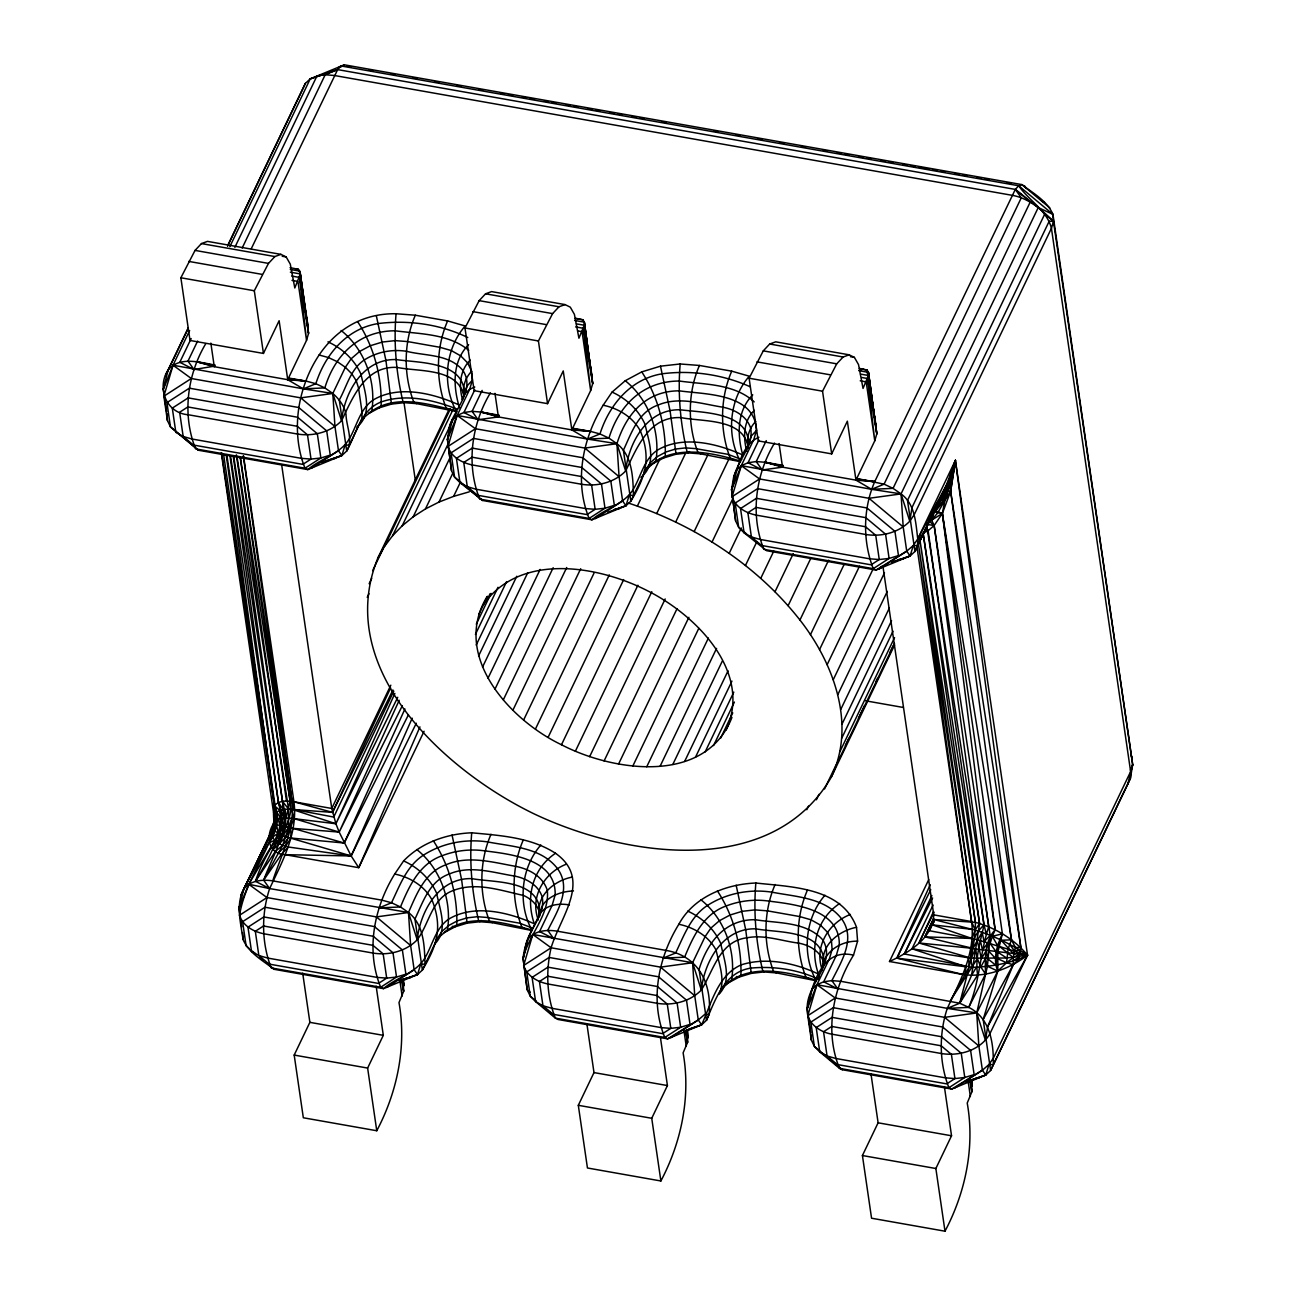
<?xml version="1.0" encoding="UTF-8"?>
<svg xmlns="http://www.w3.org/2000/svg" width="1296" height="1296" viewBox="0 0 1296 1296"><rect width="100%" height="100%" fill="white"/><g stroke="black" fill="none" stroke-linecap="round" stroke-linejoin="round"><path stroke-width="1.5" d="M221.276 452.822L273.537 812.543C273.31 822.976 276.89 834.494 268.645 842.935L243.859 888.797C235.402 904.64 240.813 922.898 243.065 939.503C248.751 952.981 263.039 960.725 274.055 969.295L383.486 988.637L417.523 974.576L422.383 970.04L437.546 938.029L442.147 931.241L448.951 925.36L457.488 920.792L467.176 917.843L477.365 916.709L487.328 917.471L519.599 923.173L533.239 928.341M883.046 567.032L933.752 914.879C932.861 938.417 908.609 952.592 889.493 961.502L928.714 879.66M685.503 1030.612L701.638 1024.796L706.498 1020.26L699.062 969.278C707.47 942.467 724.934 919.253 755.276 919.706C778.005 923.465 806.209 921.375 822.863 939.989C836.876 963.9 806.144 984.263 807.23 1008.774C806.096 1022.884 819.801 1032.264 832.324 1034.257L941.755 1053.599C959.607 1056.321 980.667 1050.295 989.901 1033.722L1027.534 955.168L955.395 460.372L950.648 491.233L942.354 513.475L934.157 525.512L926.543 524.329L990.176 935.404L987.422 966.265L976.714 1012.954L978.853 1045.969L982.4 1070.204L985.77 1075.016L990.614 1070.48L1127.812 784.129L1130.436 778.297L1132.672 764.608L1052.935 214.375C1047.249 200.896 1032.961 193.153 1021.945 184.599L344.282 64.8L310.23 78.862L305.386 83.398L227.61 245.738M575.456 318.217L582.989 319.82L584.334 322.153L592.693 383.6L590.652 390.582L571.844 429.916L498.409 416.923L481.189 412.063L472.1 411.35L463.903 412.501L457.148 415.449L452.304 419.985L449.68 425.801L447.444 439.506L451.51 470.691L454.572 477.106L459.95 482.566L482.517 500.467L591.932 519.809L625.984 505.748L630.828 501.212L645.991 469.217L650.608 462.429L657.412 456.548L665.95 451.98L675.637 449.015L685.811 447.881L695.79 448.643L728.044 454.345L741.685 459.529M859.572 368.437L867.105 370.057L868.45 372.373L876.809 433.82L874.768 440.818L855.959 480.136L782.525 467.159L765.304 462.283L756.232 461.57L748.035 462.721L741.28 465.669L736.42 470.205L733.811 476.037L731.56 489.726L735.626 520.911L738.688 527.326L744.082 532.802L766.633 550.703L876.047 570.046L910.1 555.984L914.944 551.432L948.947 480.913L955.395 460.372L1020.892 947.732L1018.672 959.202L1013.245 964.759L983.178 1019.498L990.614 1070.48L1130.436 778.297L1130.63 771.59L1051.429 228.307C1047.006 210.244 1028.7 200.475 1018.721 185.765L341.075 65.966L337.835 68.056M424.084 731.268L358.733 867.688L285.282 854.696C267.575 854.032 265.34 835.191 274.088 822.895L271.058 832.745L243.859 888.797L238.999 908.318L240.359 917.649M448.967 409.601L377.752 558.236C333.428 668.574 443.491 769.743 533.288 813.483C623.749 856.705 771.298 880.081 831.222 777.276L894.613 644.954M831.222 777.276C856.462 724.642 833.717 663.179 799.94 620.023C756.524 564.716 694.931 525.091 628.511 503.091M1130.728 772.416L1132.672 764.608L1053.47 221.324L1044.722 214.099L907.508 500.45L914.944 551.432L917.568 545.616L917.762 538.909L948.542 481.027L951.782 481.01L944.849 500.467L942.354 513.475L1011.479 939.843L1015.351 947.376L1013.294 957.485L1013.245 964.759L987.682 1026.578L985.446 1040.283L976.714 1012.954L997.807 971.077L1006.555 962.75L1008.158 948.834L1011.479 939.843L950.648 491.233L955.395 460.372L917.762 538.909L913.307 545.47L906.73 551.156L879.271 568.863L881.539 566.433M241.088 899.651L241.234 894.629L271.415 831.578M449.582 429.154L449.68 425.801C455.107 408.58 475.227 389.416 463.077 370.721C449.566 353.824 425.347 356.141 406.426 351.265C391.91 349.061 376.731 351.961 364.338 359.932C350.584 369.133 346.874 386.305 339.277 400.01L346.712 450.992L341.869 455.528L321.959 462.478M525.155 951.556C524.799 932.002 546.053 917.195 542.214 897.043C538.391 884.909 526.176 878.283 514.366 876.015C493.079 872.662 470.367 864.934 449.372 873.958C429.656 880.859 422.998 901.951 414.947 919.042L422.383 970.04C437.027 945.626 442.892 927.418 431.989 899.942C424.602 885.929 409.909 877.149 394.697 874.039C374.107 907.411 365.537 950.162 380.684 987.26L383.486 988.637C396.592 977.297 416.227 973.247 425.201 957.501C432.653 944.59 435.748 927.936 448.789 919.075C474.401 903.701 508.923 912.384 534.292 923.789C525.398 897.853 532.17 868.838 555.514 853.286C592.661 879.563 560.326 916.596 551.108 947.781C545.746 970.736 546.588 996.332 555.385 1018.138L558.171 1019.515L667.602 1038.857L701.638 1024.796C711.391 1003.477 717.692 975.256 741.166 964.872C766.26 956.821 795.161 963.041 818.408 974.025L819.396 977.152M709.106 1014.444C711.99 983.486 698.512 955.93 666.274 950.454L556.859 931.111C546.766 929.54 534.859 930.544 527.974 939.033L523.114 958.554L527.18 989.739L530.242 996.154L535.621 1001.614L555.385 1018.138L664.799 1037.48L667.602 1038.857L698.269 1019.968L704.862 1014.298L709.106 1014.444L706.498 1020.26C715.457 999.07 724.837 971.66 751.307 968.063C773.939 965.925 798.385 969.586 818.878 979.42M733.601 482.744C733.374 463.336 754.321 448.367 750.676 428.231C746.836 416.081 734.621 409.471 722.812 407.203C701.525 403.834 678.829 396.122 657.833 405.146C638.102 412.031 631.46 433.139 623.392 450.23L630.828 501.212C645.473 476.798 651.353 458.606 640.435 431.131C633.047 417.118 618.354 408.321 603.158 405.227C582.552 438.599 573.998 481.351 589.129 518.432L591.932 519.809C605.038 508.486 624.672 504.419 633.647 488.689C641.099 475.762 644.193 459.108 657.234 450.263C682.846 434.873 717.385 443.572 742.738 454.977C737.1 434.63 736.857 410.783 752.765 394.859M249.237 948.526L246.127 945.934L242.595 921.683L265.016 907.232L374.431 926.575L402.359 949.936L405.907 974.171L396.527 977.038L380.684 987.26L271.253 967.918C261.5 943.115 261.225 913.972 269.633 888.57C282.415 861.451 298.08 832.955 293.933 801.77L243.518 455.933M1130.436 770.164L1132.672 764.608L1130.63 771.59L993.433 1057.957L988.978 1064.518L985.77 1075.016L951.718 1089.077L948.915 1087.7C939.163 1062.898 938.887 1033.771 947.279 1008.369C960.061 981.25 975.726 952.738 971.579 921.569L918.119 541.955L975.418 922.363C975.046 950.049 966.411 976.633 959.737 1003.217L947.279 1008.369L816.934 984.717L812.09 989.253L807.23 1008.774L810.761 1033.009M823.576 965.147C819.914 945.416 839.03 930.658 856.526 927.288C841.703 887.371 791.419 886.982 755.843 883.013C725.906 884.196 693.733 896.783 678.829 924.275C658.222 957.647 649.669 1000.399 664.799 1037.48L680.643 1027.258L690.023 1024.391L686.491 1000.156L658.546 976.795L549.131 957.452L526.711 971.919L530.242 996.154L536.447 1001.338M464.195 395.863C466.544 361.228 419.337 363.042 396.139 359.575C363.269 358.522 344.623 392.04 341.545 420.779C330.383 432.265 313.405 436.46 297.853 434.111L188.422 414.769C165.985 413.197 156.476 387.715 168.188 369.765L188.293 327.807M748.246 447.833C752.458 412.112 703.955 412.808 680.254 409.795C647.384 408.758 628.738 442.26 625.66 470.999C614.498 482.485 597.521 486.697 581.969 484.331L472.554 464.989C462.137 462.98 451.348 457.148 447.979 446.44L457.148 415.449L469.703 389.27L472.327 380.23L471.647 371.255L467.678 362.945L460.728 355.882L451.251 350.536L439.879 347.279L407.608 341.577L395.15 340.621L382.417 342.031L370.316 345.724L359.64 351.443L351.119 358.798L345.352 367.286L332.813 393.466L334.951 426.465L338.483 450.7L341.869 455.528L307.816 469.589L198.401 450.247L170.456 426.886L167.395 420.455L163.863 396.22L173.032 365.213L189.637 330.561M226.184 454.75L274.444 805.723L273.699 823.721L271.058 832.745C272.176 841.055 280.989 845.527 288.392 847.017L351.167 855.943L358.733 867.688L419.953 726.878M243.859 888.797C250.744 880.324 262.634 879.304 272.743 880.875C281.2 854.842 294.889 829.764 292.021 801.479L243.308 455.9M954.925 1087.911L982.4 1070.204L988.978 1064.518L993.238 1064.664C993.87 1043.312 990.095 1017.83 968.728 1007.397C979.987 981.396 979.792 953.305 988.702 926.851L934.157 525.512L931.646 520.101L929.264 518.724M399.508 980.959L417.523 974.576L420.746 964.062L424.991 964.208C424.505 946.193 424.067 924.631 408.483 912.514L269.633 888.57L255.458 881.312C268.807 857.887 286.351 830.817 278.446 802.451L226.784 454.572M230.477 455.625L282.512 801.333C290.547 828.695 272.678 855.409 263.655 880.162L269.633 888.57L248.702 884.261L238.999 908.318L240.521 903.085M237.022 456.629L290.142 801.252C293.609 818.651 281.2 835.142 272.873 849.577C285.282 840.731 287.032 823.3 285.007 809.271L276.534 811.766L274.055 814.325L276.016 824.629C266.344 855.716 244.895 882.43 239.533 915.268C242.903 925.976 253.676 931.808 264.092 933.817L373.507 953.159C389.075 955.508 406.053 951.313 417.199 939.827C429.478 923.53 431.762 897.966 453.503 890.417C476.264 881.669 500.807 890.53 523.422 895.423C531.522 898.938 539.12 905.888 539.735 915.17M404.19 402.683L391.473 404.093L379.355 407.803L368.68 413.505C393.628 393.012 428.198 404.044 456.095 410.816C441.985 384.653 445.208 348.689 465.183 325.976L447.606 320.922L415.336 315.22L396.058 313.745C393.611 343.051 396.106 372.875 402.926 401.42L404.19 402.683L416.664 403.639L456.5 411.512M555.514 853.286C530.858 837.313 500.24 835.483 471.712 832.793C469.265 862.083 471.776 891.923 478.597 920.468L479.86 921.731L492.318 922.687L532.17 930.56M603.158 405.227L612.068 392.105L625.239 380.732C648.697 399.346 660.604 431.989 655.889 461.149L644.29 471.08C668.542 443.167 709.268 451.688 740.21 461.052C726.1 434.873 729.34 398.909 749.299 376.196L731.722 371.158L699.451 365.456L680.173 363.982C677.727 393.271 680.222 423.112 687.042 451.64L688.306 452.903L700.78 453.859L740.615 461.732M755.843 883.013C753.397 912.319 755.892 942.143 762.712 970.688L763.976 971.951L776.45 972.907L816.286 980.78M229.943 455.771L278.446 802.451C282.236 812.187 283.646 823.835 278.154 833.215L272.387 837.184C277.247 827.593 278.948 815.767 274.444 805.723L221.6 452.66M285.282 854.696L351.167 855.943L339.179 832.097L293.009 828.355L276.016 824.629L276.048 812.09L223.609 454.507M731.965 717.368C705.575 785.133 613.121 771.638 561.476 744.746C509.636 720.041 451.089 655.695 487.15 596.452M856.526 927.288L857.579 941.171L853.513 955.152C821.891 947.506 811.863 985.252 807.23 1008.774L816.934 984.717L823.689 981.769L831.886 980.618L840.974 981.331L959.737 1003.217L977.638 975.046C974.867 958.295 980.408 941.317 984.037 925.004L928.13 530.696L926.186 528.201M936.635 504.905L944.557 490.666L955.395 460.372C951.863 478.289 945.675 496.076 933.395 509.976L942.354 513.475L995.15 929.848C984.263 941.22 985.171 959.234 985.543 974.057L968.728 1007.397L959.737 1003.217L971.595 975.256L979.582 923.513L923.092 533.142L928.13 530.696L934.157 525.512L929.864 521.737L927.644 523.471M241.234 894.629L268.742 837.216L272.047 836.552L274.169 819.088L289.186 818.068L335.907 823.754L339.179 832.097L294.192 818.651L291.551 809.19L285.007 809.271M687.69 1031.195L687.577 1042.438L683.105 1052.838C690.914 1096.432 681.469 1142.1 660.879 1180.98L587.444 1167.988L578.308 1105.31L593.989 1072.586L587.104 1025.395M274.201 816.383L274.444 805.723C279.288 800.118 287.275 800.685 293.933 801.77L331.76 808.461L335.907 823.754L291.551 809.19M933.509 918.621L924.874 936.862L975.548 948.98L977.362 958.57L950.389 1000.674L964.921 974.803L966.055 966.8L912.011 948.769L933.104 905.029M277.814 842.724L281.248 825.989L280.633 818.019L276.534 811.766M271.058 832.745L274.088 822.895M983.178 1019.498L997.807 971.077L997.855 952.22L1002.391 933.817L942.354 513.475L932.067 511.402M285.914 817.938L290.142 801.252L240.1 456.905M205.805 343.602C187.078 374.868 182.056 414.833 195.599 448.87L305.014 468.212L307.816 469.589C320.922 458.249 340.556 454.199 349.531 438.453C356.983 425.542 360.077 408.888 373.118 400.027C398.731 384.653 433.269 393.336 458.622 404.757L459.61 407.884M396.058 313.745C344.995 312.952 311.882 351.135 300.737 397.856C295.391 420.795 296.217 446.407 305.014 468.212L320.873 457.99L330.237 455.123L326.705 430.888L298.76 407.527L189.346 388.184L166.925 402.651L170.456 426.886L198.401 450.247M391.473 404.093L385.965 360.709L376.375 315.949M490.39 392.866C471.404 424.391 465.977 464.681 479.714 499.09L589.129 518.432L604.989 508.21L614.353 505.359L610.821 481.108L582.876 457.747L473.461 438.404L451.04 452.871L454.572 477.106L482.517 500.467M652.795 463.741L663.471 458.023L675.589 454.329L675.88 452.887L670.081 410.929L660.49 366.169L641.747 371.887L625.239 380.732M774.506 443.086C755.519 474.611 750.092 514.917 763.83 549.326L873.245 568.669L876.047 570.046L906.73 551.156L903.199 526.921L901.044 493.906L1038.242 207.554L1015.303 189.41L337.657 69.611L310.23 78.862L229.846 246.661M1049.873 207.959L1021.945 184.599L1018.721 185.765L1015.303 189.41L874.735 481.626C862.893 508.777 862.699 541.274 873.245 568.669L827.14 664.686M853.513 955.152C832.923 988.524 824.353 1031.276 839.5 1068.358L842.303 1069.735L951.718 1089.077L982.4 1070.204M892.069 562.367L910.1 555.984L913.307 545.47L917.568 545.616L939.13 500.256L942.71 499.916L955.395 460.372C952.835 480.946 946.242 501.228 930.609 515.581M457.569 409.293C434.273 400.124 406.377 393.401 381.834 401.744C360.677 409.277 356.481 433.723 346.712 450.992C353.533 439.684 346.21 426.254 346 414.218C344.38 405.875 339.05 398.99 332.813 393.466L303.377 388.865L287.728 379.696L279.126 320.711L263.444 353.435L190.01 340.459L180.873 277.765L195.048 250.403L201.447 243.583L207.49 241.38L280.924 254.356L286.173 256.948L290.288 264.141L294.808 287.987L300.316 273.926L298.55 269.357L295.974 268.677M452.304 419.985L447.444 439.506L451.51 470.691M1127.812 784.129L1129.756 776.32M607.954 512.131L625.984 505.748L629.192 495.25L633.452 495.396C632.95 477.382 632.513 455.819 616.928 443.686L587.493 439.085L571.844 429.916L563.242 370.931L547.56 403.655L474.125 390.679L464.989 327.985L479.164 300.64L485.563 293.803L491.605 291.6L565.04 304.592L570.289 307.168L574.403 314.361L578.923 338.207L584.285 325.247L576.428 323.87M917.762 538.909C915.705 523.001 915.349 504.371 901.044 493.906L871.609 489.321L855.959 480.136L847.357 421.168L831.692 453.892L758.241 440.899L749.104 378.221L763.279 350.86L769.678 344.023L775.721 341.836L849.155 354.812L854.404 357.404L858.519 364.581L863.039 388.427L868.401 375.484L860.544 374.09M939.13 500.256L944.557 490.666L950.648 491.233L944.849 500.467L942.71 499.916L947.311 490.552L950.114 480.865M165.37 382.288L163.328 389.286L163.879 393.012M448.967 434.257L447.444 439.506L457.148 415.449L587.493 439.085L608.942 438.129L616.928 443.686L625.66 470.999C637.033 447.509 649.312 415.854 681.161 417.636C703.485 422.026 744.034 417.976 748.456 448.222M524.135 955.055L523.114 958.554L527.18 989.739L530.161 992.218M399.249 980.732L417.523 974.576L414.153 969.748L410.621 945.513L408.483 912.514C416.713 893.9 424.958 872.127 445.97 864.772C468.407 855.085 492.772 862.342 515.549 866.327C529.011 868.903 542.943 876.452 547.301 890.287C549.958 915.17 528.298 934.983 523.114 958.554C524.459 939.065 537.354 923.287 542.813 904.916C549.812 895.244 561.978 891.405 573.464 890.951M733.099 484.493L731.56 489.726L735.626 520.911M746.35 449.842L751.275 436.104L756.443 430.45C755.131 393.223 705.947 394.551 679.266 390.841C646.202 390.793 626.292 413.78 616.928 443.686L619.067 476.685L622.615 500.936L625.984 505.748L615.017 509.458M756.443 430.45L753.818 439.49L741.28 465.669L731.56 489.726C737.116 472.295 740.048 445.306 758.889 437.27M822.02 968.89C823.851 951.313 840.958 940.847 857.579 941.171M523.649 965.488L532.818 934.497L692.599 962.734L701.33 990.047C690.169 1001.533 673.191 1005.728 657.639 1003.379L548.208 984.037C537.791 982.028 527.018 976.196 523.649 965.488L551.108 947.781L660.523 967.124L692.599 962.734L705.137 936.554L710.905 928.066L719.426 920.711L730.085 915.008L742.203 911.315L754.936 909.889L767.394 910.845L799.664 916.547L811.021 919.804L820.514 925.15L827.464 932.213L831.433 940.523L832.113 949.498L829.489 958.538L816.934 984.717L807.764 1015.724L811.296 1039.959L814.358 1046.374L819.736 1051.85L839.5 1068.358L948.915 1087.7L964.775 1077.478L974.138 1074.627L970.607 1050.392L942.662 1027.015L833.247 1007.672L810.826 1022.139L814.358 1046.374L842.303 1069.735M732.094 496.676L741.28 465.669L871.609 489.321L893.057 488.365L901.044 493.906L909.776 521.235C898.614 532.705 881.636 536.917 866.084 534.551L756.67 515.209C746.253 513.216 735.464 507.384 732.094 496.676L759.553 478.953L868.984 498.296L901.044 493.906M302.697 973.199L309.874 1022.35L294.192 1055.074L303.329 1117.768L376.763 1130.744C397.354 1091.88 406.782 1046.212 398.99 1002.618L403.639 991.343L403.153 978.788M870.944 1073.655L878.105 1122.806L862.423 1155.53L871.56 1218.224L944.995 1231.2C965.585 1192.32 975.029 1146.668 967.221 1103.058L971.87 1091.799L971.611 1080.929M929.864 521.737L931.646 520.101L934.416 511.871M416.291 723.233L351.167 855.943L286.124 836.779L278.154 833.215L274.525 830.687L276.583 824.791L276.534 818.408L273.537 812.543M947.311 490.552L950.875 480.913M291.762 818.294L282.641 845.348L263.655 880.162L281.734 853.902L288.392 847.017M279.385 843.712L286.124 836.779L294.192 818.651M933.703 918.702L924.874 936.862L971.854 938.45L975.127 930.026L979.582 923.513L919.609 537.953L975.418 922.363C995.506 927.758 1014.185 939.179 1027.534 955.168L987.682 1026.578M936.425 504.306L945.221 490.487L948.947 480.913M975.418 922.363L933.736 919.512L972.162 929.378C991.845 934.675 1010.653 943.796 1027.534 955.168C1010.524 963.544 991.294 966.638 972.486 967.351C968.063 952.252 972.259 935.599 984.037 925.004L923.092 533.142M914.944 551.432L921.569 534.989M464.065 396.122C457.715 367.562 419.126 371.968 397.046 367.416C365.197 365.634 352.901 397.289 341.545 420.779L332.813 393.466L324.826 387.909L303.377 388.865L173.032 365.213L163.328 389.286L168.188 369.765C179.95 356.044 200.005 362.491 215.071 365.018M415.336 315.22C403.51 342.371 403.315 374.868 413.861 402.262L416.664 403.639M447.606 320.922C435.78 348.073 435.586 380.57 446.132 407.965L448.934 409.342M491.006 834.268C479.18 861.419 478.985 893.916 489.532 921.294L492.318 922.687M699.451 365.456C687.625 392.591 687.431 425.088 697.977 452.482L700.78 453.859M523.276 839.97C511.434 867.121 511.256 899.618 521.802 927.013L524.588 928.39M731.722 371.158C719.896 398.309 719.701 430.807 730.247 458.185L733.05 459.562M775.121 884.488C763.295 911.639 763.101 944.136 773.647 971.53L776.45 972.907M807.392 890.206C795.566 917.341 795.371 949.838 805.918 977.233L808.72 978.61M356.837 427.081C373.361 413.813 364.678 391.327 360.936 374.123C354.472 359.721 342.274 348.3 327.953 341.869M434.921 943.844C448.529 929.929 439.765 909.565 436.606 893.155C430.142 878.769 417.944 867.348 403.623 860.917L394.697 874.039M264.271 848.119L271.48 831.611M945.221 490.487L949.482 480.865M351.167 855.943L412.193 718.178M191.16 338.564L179.788 362.281L193.963 369.522L214.537 366.136L197.073 361.843L214.294 366.703L287.728 379.696L306.488 381.186L315.835 383.713L324.826 387.909C334.951 354.602 359.186 330.885 395.118 330.788C419.92 334.093 448.643 333.623 468.731 350.325M287.728 379.696L306.536 340.362L308.561 333.38L299.992 271.156L290.288 269.438M474.79 389.804L463.903 412.501L478.078 419.742L498.409 416.923L499.187 415.238L481.189 412.063L498.668 416.356M758.905 440.024L748.035 462.721L762.194 469.978L782.525 467.159L783.302 465.458L765.304 462.283L782.784 466.576M305.386 83.398L227.61 246.078M537.905 918.67C541.582 905.418 557.653 902.745 569.398 904.932M726.181 730.004C752.62 671.684 695.984 615.001 647.498 590.765C597.748 565.364 519.194 552.193 482.792 605.507M394.875 693.425L335.907 823.754L397.726 697.313M404.935 708.944L344.201 843.032L291.033 838.026L285.476 846.337L278.413 852.784M399.2 700.277L339.179 832.097L402.359 705.656M930.236 884.714L896.881 958.117L962.944 974.495C985.916 977.719 1009.438 969.019 1027.534 955.168L977.054 939.632L929.378 930.722L933.752 921.586M539.995 911.444C538.067 879.304 494.473 882.819 471.809 878.623C438.923 877.57 420.293 911.072 417.199 939.827L408.483 912.514L376.407 916.904L266.992 897.561L248.702 884.261L274.865 840.294L278.154 833.215L276.583 824.791M933.428 911.785L918.994 942.986L971.125 958.165L1006.652 958.003L1027.534 955.168L975.548 948.98L971.125 958.165M972.907 948.526L982.125 932.213L984.118 941.657L990.176 935.404M390.631 687.901L332.505 812.381L294.516 809.595L292.021 801.479L240.278 456.71M972.486 967.351L904.365 953.953L931.889 895.536M268.742 837.216L271.561 831.271M393.806 691.124L333.72 817.063L294.516 809.595M165.564 375.581L188.293 328.163M234.851 247.358L316.985 75.913L325.183 74.763L334.271 75.476L1011.933 195.275C1028.765 198.045 1041.692 209.855 1053.47 221.324L1051.429 228.307L914.231 514.674L909.776 521.235L912.011 507.53L1049.209 221.179L1053.47 221.324L1052.935 214.375L1018.721 185.765M197.608 341.059L187.985 361.114L193.963 369.522M242.174 248.038L325.183 74.763L337.657 69.611L341.075 65.966M251.262 248.751L337.657 69.611L310.23 78.862M263.444 353.435L254.308 290.758L268.483 263.396L274.898 256.559L280.924 254.356M372.649 570.645L383.065 548.888M377.752 558.236L384.41 546.572L450.409 408.807M369.133 583.718L371.741 578.275M384.41 546.572L392.575 535.75L453.357 408.856M367.222 597.359L368.955 593.73M392.575 535.75L402.181 525.82L456.889 411.61M402.181 525.82L413.165 516.845L448.772 442.535M413.165 516.845L425.461 508.923L450.635 456.354M482.144 390.404L472.1 411.35L478.078 419.742M425.461 508.923L438.971 502.07L452.871 473.072M438.971 502.07L453.616 496.368L460.566 481.869M547.56 403.655L538.423 340.978L552.598 313.616L559.013 306.779L565.04 304.592M390.825 685.195L331.76 808.461L281.637 464.616M478.742 614.515L487.442 596.403M488.381 597.278L490.115 593.665M476.28 624.202L491.038 593.39M475.421 634.424L498.004 587.299M476.183 645.084L506.59 581.629M478.564 656.019L516.78 576.25M482.533 667.084L527.699 572.832M488.025 678.181L540.14 569.414M494.991 689.132L553.181 567.697M503.334 699.824L566.725 567.502M512.941 710.111L580.689 568.717M523.697 719.863L594.054 573.043M376.763 1130.744L367.627 1068.066L383.308 1035.342L376.148 986.191M637.405 505.991L659.988 458.865M535.475 728.968L609.298 574.889M548.127 737.294L623.684 579.587M656.732 513.491L685.39 453.665M561.476 744.746L637.907 585.225M675.702 522.029L707.827 454.961M575.375 751.226L651.807 591.721M694.17 531.571L729.778 457.261M589.631 756.67L665.188 598.963M604.082 760.979L677.03 608.715M712.039 542.052L732.888 498.539M766.26 440.624L756.232 461.57L762.194 469.978M618.532 764.122L688.889 617.301M729.178 553.376L741.328 528.007M632.821 766.066L698.819 628.301M831.692 453.892L822.539 391.198L836.73 363.836L843.129 357.016L849.155 354.812M646.736 766.762L708.394 638.053M745.459 565.493L756.751 541.922M660.118 766.211L716.575 648.389M760.768 578.308L773.793 551.108M672.818 764.429L722.309 661.106M684.644 761.416L728.06 670.793M695.466 757.237L731.948 681.113M775.024 591.721L793.265 553.651M705.137 751.939L733.795 692.129M713.561 745.573L734.395 702.076M720.592 738.234L732.758 712.865M788.114 605.669L810.697 558.527M799.94 620.023L828.598 560.212M810.437 634.716L844.312 564.035M819.526 649.636L859.475 566.255M833.247 679.736L884.488 572.8M837.783 694.721L887.29 591.397M917.568 545.616L948.542 481.027M840.731 709.511L889.364 608.018M660.879 1180.98L651.742 1118.286L667.424 1085.562L660.555 1038.388M842.06 724.027L891.551 620.703M806.809 809.708L808.542 806.08M841.768 738.153L893.009 631.217M816.399 799.778L819.007 794.335M839.84 751.81L894.564 637.6M824.564 788.94L835.855 765.385M845.413 745.443L848.88 738.185M858.438 718.243L864.513 705.559M875.804 681.988L877.538 678.375M889.704 652.99L893.171 645.748M836.325 764.867L894.515 643.432M944.995 1231.2L935.858 1168.506L951.539 1135.782L944.379 1086.631M934.011 912.141L918.994 942.986L970.672 948.154M392.947 689.958L332.505 812.381L293.933 801.77M930.755 889.672L896.881 958.117L966.055 966.8M408.434 714.809L344.201 843.032L293.009 828.355M904.365 953.953L932.602 897.966M928.033 519.664L931.646 520.101L937.51 513.151L935.647 510.397L941.058 499.721M964.921 974.803L969.052 967.189L968.695 957.825L912.011 948.769M985.543 974.057L980.813 966.994L985.365 958.651L987.422 966.265L997.807 971.077C992.59 959.072 997.11 945.092 1002.391 933.817L992.315 936.311L990.095 943.439L996.3 952.025L999.184 946.161L1013.294 957.485L1019.174 954.617M273.067 827.399L272.273 829.78M971.595 975.256L976.39 967.286M1011.479 939.843L1001.128 940.264L997.661 945.707L992.315 936.311L995.15 929.848L934.157 525.512M283.03 835.612L288.36 827.496L288.571 809.06L233.604 455.674M946.145 490.455L937.656 502.686M937.51 513.151L944.849 500.467L935.647 510.397M273.65 825.131L272.678 828.241L274.525 830.687M471.647 371.255C465.248 377.768 462.299 386.856 463.79 395.863M755.762 421.475C748.764 428.393 746.383 438.307 748.051 447.833M288.619 837.508L282.641 845.348L275.416 851.342L255.458 881.312C261.938 861.046 273.148 844.441 283.581 826.524L279.758 810.356L274.444 805.723M540.853 845.008C520.879 867.737 517.639 903.701 531.765 929.864C503.869 923.092 469.282 912.06 444.35 932.553L455.026 926.834L467.127 923.141L479.86 921.731L481.075 920.403M824.969 895.244C804.994 917.957 801.77 953.921 815.881 980.084C785.554 971.287 745.605 962.005 721.37 988.913M468.65 344.639C452.741 360.563 452.984 384.394 458.622 404.757M470.254 360.077C459.853 370.219 458.703 385.641 462.364 399.022M754.369 410.297C743.353 420.941 743.029 437.189 746.755 451.121M472.327 380.23L467.159 385.868L462.235 399.622L464.843 393.806L469.703 389.27L474.773 387.05M689.537 451.575L688.306 452.903L675.589 454.329M597.424 516.213L595.156 518.643L622.615 500.936M388.978 985.041L386.694 987.455L414.153 969.748M379.355 407.803L381.137 405.907C381.996 376.601 373.847 346.307 357.631 321.667M663.471 458.023L665.253 456.127C666.112 426.821 657.963 396.527 641.747 371.887M640.953 477.301C657.477 464.033 648.794 441.547 645.052 424.343C638.588 409.957 626.389 398.52 612.068 392.105M361.584 419.645L371.774 410.913C376.488 381.769 364.581 349.126 341.123 330.496M403.623 860.917C421.313 842.578 446.634 833.814 471.712 832.793M361.552 419.693L364.306 417.361M439.976 936.409L435.845 939.908L447.444 929.961C452.158 900.817 440.251 868.174 416.794 849.544M721.337 988.961L731.56 980.181C736.274 951.037 724.367 918.394 700.909 899.78M839.646 903.506C816.302 919.058 809.514 948.073 818.408 974.025M977.054 939.632L981.347 958.635L986.337 950.632L987.617 958.635L995.539 965.018L997.175 958.424L1006.555 962.75L1013.294 957.485M1013.132 961.016L1018.867 956.869M341.075 66.874L344.282 64.8M163.863 396.22L191.322 378.513L300.737 397.856L332.813 393.466M311.024 468.423L338.483 450.7M447.979 446.44L475.438 428.733L584.869 448.076L616.928 443.686M239.533 915.268L266.992 897.561M873.245 568.669L889.105 558.43L898.468 555.579L894.937 531.344L867.008 507.983L757.577 488.641L735.156 503.091L738.688 527.326L746.447 533.822M670.81 1037.691L698.269 1019.968L694.737 995.733L692.599 962.734M807.764 1015.724L835.223 998.001L944.638 1017.344L976.714 1012.954L947.279 1008.369L968.728 1007.397M931.646 520.101L942.354 513.475M728.465 982.789L739.141 977.071L751.259 973.377L763.976 971.951M566.287 864.205C544.466 872.613 529.529 896.848 538.31 919.933M850.403 914.441C828.581 922.833 813.645 947.084 822.425 970.169M965.86 1081.982L985.77 1075.016L969.311 1080.572M268.645 842.935L274.865 840.294M303.377 388.865L315.835 383.713C325.15 354.505 346.712 328.52 378.302 323.546C408.256 319.788 440.64 324.275 467.775 337.511M587.493 439.085L599.967 433.949C609.266 404.725 630.828 378.74 662.418 373.766C691.821 369.927 723.395 374.625 750.303 386.824M871.609 489.321L884.083 484.169L1021.28 197.818L1015.303 189.41L1030.255 201.998L893.057 488.365L884.083 484.169L856.737 478.451M325.409 461.084L341.869 455.528L345.076 445.014L349.321 445.16L361.876 418.981L362.07 412.274L358.538 388.039L356.319 380.894L351.815 373.815L345.352 367.286L337.365 361.73L328.39 357.534L319.043 354.991M891.826 562.14L910.1 555.984L906.73 551.156M688.856 1029.105L701.638 1024.796L698.269 1019.968M572.411 877.052C554.137 880.389 535.021 896.362 539.59 916.645M1019.596 952.382L1013.731 954.099L1001.128 940.264M453.616 496.368L469.298 491.816M859.961 370.073L863.46 369.133M331.825 458.93L335.113 458.476M614.304 509.393L619.229 508.696M898.42 559.613L903.344 558.916M405.859 978.205L410.767 977.524M975.726 1078.434L979.015 1077.964M660.49 366.169L680.173 363.982M1020.163 950.114L1014.395 950.746L1009.568 944.347M1015.351 947.376L1020.892 947.732L950.648 491.233M571.844 429.916L590.603 431.406L599.967 433.949L608.942 438.129C619.083 404.838 643.302 381.105 679.25 381.024C704.489 384.539 734.443 383.6 754.191 401.906M855.959 480.136L874.735 481.626L856.478 479.002M287.987 379.112L306.488 381.186L288.506 377.995M572.103 429.332L590.603 431.406L572.621 428.231M856.219 479.569L874.735 481.626M972.162 929.378L932.326 924.842L934.076 921.197L932.326 924.842L971.854 938.45M288.247 378.545L306.488 381.186M572.362 428.782L590.603 431.406M347.085 66.177L351.07 66.89M369.004 70.049L372.989 70.762M390.938 73.937L394.924 74.633M412.857 77.809L416.842 78.505M434.776 81.68L438.777 82.393M456.71 85.552L460.696 86.265M478.629 89.44L482.614 90.137M500.548 93.312L504.549 94.009M508.534 94.721L512.519 95.418M522.482 97.184L526.468 97.88M530.453 98.593L534.438 99.29M544.401 101.056L548.386 101.768M552.371 102.465L556.357 103.178M566.32 104.927L570.321 105.64M574.306 106.337L578.291 107.05M588.254 108.815L592.24 109.512M596.225 110.225L600.21 110.921M610.173 112.687L614.158 113.384M618.143 114.097L622.129 114.793M632.108 116.559L636.093 117.272M640.078 117.968L644.063 118.681M661.997 121.84L665.982 122.553M713.821 131.009L717.806 131.706M735.739 134.881L739.724 135.594M757.658 138.753L761.659 139.466M779.593 142.641L783.578 143.338M801.511 146.513L805.496 147.209M823.43 150.385L827.431 151.097M837.394 152.847L841.379 153.56M845.365 154.256L849.35 154.969M859.313 156.735L863.298 157.432M867.283 158.144L871.268 158.841M881.231 160.607L885.217 161.303M889.202 162.016L893.203 162.713M903.166 164.479L907.151 165.175M911.137 165.888L915.122 166.585M919.107 167.297L929.07 169.063M933.055 169.76L937.04 170.473M941.026 171.169L945.011 171.882M954.974 173.632L958.975 174.344M962.96 175.041L966.946 175.754M976.909 177.52L980.894 178.216M984.879 178.929L988.864 179.626M1006.798 182.801L1010.783 183.497M282.204 256.252L286.173 256.948M850.435 356.692L854.404 357.404M201.447 243.583L274.898 256.559M485.563 293.803L559.013 306.779M769.678 344.023L843.129 357.016M195.048 250.403L268.483 263.396M479.164 300.64L552.598 313.616M763.279 350.86L836.73 363.836M290.077 267.64L298.55 269.357M575.262 318.46L582.989 319.82M859.378 368.68L867.105 370.057L868.061 375.921M574.63 320.436L584.334 322.153L592.693 383.6L583.475 328.309L575.602 326.916M858.746 370.656L868.45 372.373L876.809 433.82L867.591 378.529L861.694 377.476M290.385 272.176L300.316 273.926L308.043 326.43L306.504 323.222M291.73 276.048L299.57 277.441L308.561 333.38L300.316 273.926M188.714 261.403L262.148 274.379M472.829 311.623L546.264 324.616M756.945 361.859L830.38 374.836M291.989 280.39L297.95 281.443L306.536 340.362L299.57 277.441M578.097 330.966L582.066 331.663L590.652 390.582L583.475 328.309M860.22 380.83L866.182 381.883L874.768 440.818L867.591 378.529M180.873 277.765L254.308 290.758M464.989 327.985L538.423 340.978M749.104 378.221L822.539 391.198M865.615 700.812L903.393 707.486M933.752 914.879L971.579 921.569L975.127 930.026M889.493 961.502L962.944 974.495M272.743 880.875L382.158 900.218L391.505 902.761L400.48 906.957L408.483 912.514M309.874 1022.35L383.308 1035.342M593.989 1072.586L667.424 1085.562M878.105 1122.806L951.539 1135.782M294.192 1055.074L367.627 1068.066M578.308 1105.31L651.742 1118.286M862.423 1155.53L935.858 1168.506M736.387 976.552L739.141 977.071L740.923 975.175C741.782 945.869 733.633 915.575 717.417 890.935M452.272 926.332L455.026 926.834L456.808 924.955C457.65 895.649 449.518 865.355 433.301 840.699M765.304 462.283L783.043 466.025M481.189 412.063L498.928 415.789M197.073 361.843L214.796 365.569M678.829 924.275C694.024 927.369 708.718 936.166 716.105 950.179C719.086 964.159 725.792 980.424 719.037 994.081C732.645 980.149 723.881 959.785 720.722 943.391C714.258 928.989 702.059 917.568 687.739 911.137M1006.555 962.75L1013.245 964.759M276.016 824.629L273.31 823.203M924.858 529.4L928.13 530.696M1038.242 207.554L1052.935 214.375M1041.563 200.831L1044.495 202.484M1006.652 958.003L997.855 952.22L995.571 958.473L988.524 950.956L987.957 942.791L982.481 950.065L980.311 940.54M741.28 465.669L759.553 478.953M457.148 415.449L475.438 428.733M173.032 365.213L191.322 378.513M816.934 984.717L835.223 998.001M532.818 934.497L551.108 947.781M868.984 498.296L903.199 526.921M584.869 448.076L619.067 476.685M300.737 397.856L334.951 426.465M944.638 1017.344L978.853 1045.969M660.523 967.124L694.737 995.733M541.112 1005.242L544.207 1007.834M548.872 1011.722L551.966 1014.331M376.407 916.904L410.621 945.513M252.331 951.118L255.442 953.71M260.091 957.614L263.201 960.206M269.406 965.39L274.055 969.295M273.715 819.817L274.379 820.643M233.118 455.706L282.512 801.333L288.571 809.06M750.433 972.275L751.259 973.377L745.751 929.977L736.16 885.217M466.317 922.055L467.127 923.141L461.635 879.757L452.045 834.997M278.446 802.451L283.241 809.514L285.25 826.864M1024.747 185.976L1026.205 188.519M1130.598 754.45L1132.137 757.658M823.316 961.664C819.947 950.956 809.158 945.124 798.741 943.132C781.601 941.026 764.413 934.416 746.998 937.786C719.555 941.123 713.561 970.51 701.33 990.047C704.408 961.308 723.055 927.806 755.924 928.843C778.604 933.039 822.182 929.524 824.126 961.664M280.908 810.032L284.197 817.922M977.362 958.57L980.813 966.994M280.082 825.714L276.048 812.09M984.037 925.004L986.224 933.784M970.072 1082.111L971.87 1091.799L970.315 1079.957M401.485 979.727L403.639 991.343L402.084 979.501M685.454 1030.628L687.577 1042.438L686.054 1030.417M301.158 285.104L301.822 289.04M302.47 292.977L308.043 326.43M869 381.802L869.632 385.722M870.264 389.642L876.274 426.886M585.209 333.542L585.841 337.462M586.472 341.383L592.159 376.65M686.993 1029.899L688.176 1037.821M916.79 545.746L971.579 921.569M968.063 1080.799L970.364 1096.513M779.09 443.556L782.525 467.159M683.948 1030.579L686.248 1046.293M494.959 393.336L498.409 416.923M403.947 402.278L415.319 480.249M399.832 980.359L402.116 996.073M236.342 454.847L286.513 801.058M210.843 343.116L214.294 366.703M164.414 396.738L166.601 411.658M240.894 921.375L241.72 926.964M868.45 372.373L876.809 433.82M584.334 322.153L592.693 383.6M867.105 370.057L867.818 375.872M282.512 801.333L283.241 809.514M810.907 1034.743L811.296 1039.959M242.53 932.569L243.065 939.503M166.86 413.521L167.395 420.455M290.758 827.95L291.033 838.026M555.174 894.872L552.128 905.369L539.573 931.549L553.748 938.79L547.771 930.382C556.94 911.882 572.087 888.748 557.604 868.757C541.226 847.357 512.066 846.677 487.895 841.963C465.604 838.561 442.292 843.016 423.274 855.263C406.539 866.198 399.8 885.589 391.505 902.761L379.048 907.913L400.48 906.957C409.034 886.399 419.337 863.752 441.985 855.765C455.755 850.484 470.659 848.75 485.255 850.937C511.434 854.242 556.13 859.232 555.174 894.872M839.29 945.108L836.244 955.589L823.689 981.769L837.864 989.026L831.886 980.618C841.055 962.102 856.202 938.984 841.72 918.994C825.341 897.593 796.181 896.897 772.011 892.183C749.72 888.781 726.424 893.252 707.389 905.483C690.655 916.418 683.915 935.809 675.621 952.997L663.163 958.133L684.596 957.177C693.149 936.619 703.453 913.988 726.1 906.001C739.87 900.704 754.774 898.97 769.37 901.174C795.55 904.462 840.245 909.452 839.29 945.108M188.163 397.888L172.303 408.11L175.835 432.346L183.173 436.477L193.396 445.03L302.81 464.373L311.024 459.076L320.873 457.99L317.326 433.739L297.578 417.231L188.163 397.888M187.855 406.944L179.642 412.241L183.173 436.477L191.97 439.004L301.385 458.347L311.024 459.076L307.492 434.84L297.27 426.287L187.855 406.944M472.279 448.108L456.419 458.33L459.95 482.566L467.289 486.713L477.511 495.25L586.942 514.593L595.139 509.312L604.989 508.21L601.457 483.975L581.693 467.451L472.279 448.108M471.971 457.18L463.757 462.461L467.289 486.713L476.086 489.224L585.5 508.567L595.139 509.312L591.608 485.077L581.386 476.523L471.971 457.18M756.394 498.328L740.534 508.567L744.082 532.802L751.405 536.933L761.627 545.486L871.058 564.829L879.255 559.532L889.105 558.43L885.573 534.195L865.809 517.671L756.394 498.328M756.086 507.4L747.873 512.698L751.405 536.933L760.201 539.46L869.616 558.803L879.255 559.532L875.723 535.297L865.501 526.743L756.086 507.4M263.833 916.936L247.973 927.158L251.505 951.394L258.844 955.525L269.066 964.078L378.481 983.421L386.694 978.124L396.527 977.038L392.996 952.787L373.248 936.279L263.833 916.936M263.509 925.992L255.312 931.289L258.844 955.525L267.624 958.052L377.055 977.395L386.694 978.124L383.162 953.888L372.94 945.335L263.509 925.992M547.949 967.156L532.089 977.378L535.621 1001.614L542.959 1005.745L553.181 1014.298L662.596 1033.641L670.81 1028.36L680.643 1027.258L677.111 1003.023L657.364 986.499L547.949 967.156M547.625 976.212L539.428 981.509L542.959 1005.745L551.74 1008.272L661.171 1027.615L670.81 1028.36L667.278 1004.108L657.056 995.555L547.625 976.212M832.064 1017.376L816.205 1027.598L819.736 1051.85L827.075 1055.981L837.297 1064.534L946.728 1083.877L954.925 1078.58L964.775 1077.478L961.227 1053.243L941.479 1036.719L832.064 1017.376M831.757 1026.448L823.543 1031.746L827.075 1055.981L835.871 1058.492L945.286 1077.835L954.925 1078.58L951.394 1054.345L941.171 1045.791L831.757 1026.448M972.292 1085.983L971.368 1080.054L972.292 1085.983M404.044 985.543L403.137 979.598L404.044 985.543"/></g></svg>
